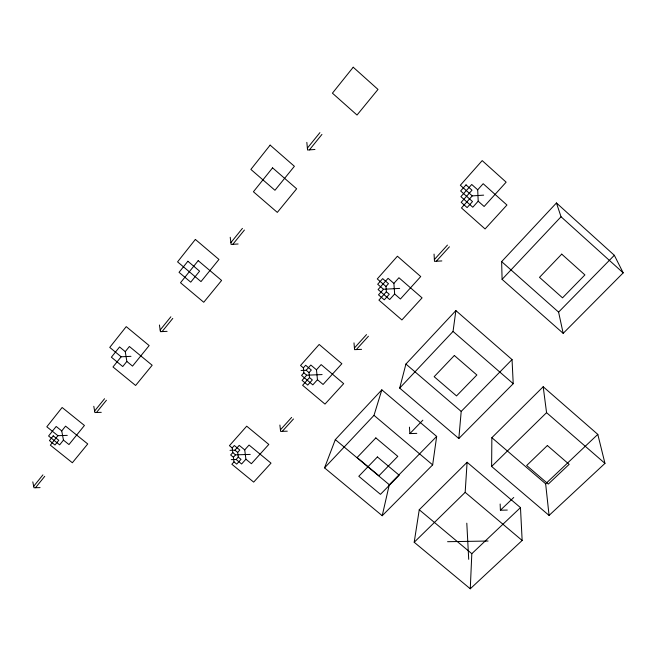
<?xml version="1.0" encoding="UTF-8"?>
<svg xmlns="http://www.w3.org/2000/svg" width="656" height="656" viewBox="0 0 656 656"><rect width="100%" height="100%" fill="white"/><g stroke="black" fill="none" stroke-linecap="round" stroke-linejoin="round"><path stroke-width="0.98" d="M491.623 466.449L491.861 437.691L543.193 386.745L597.805 434.387L604.963 463.382L549.072 515.419L491.623 466.449L546.563 412.657L543.193 386.745M470.27 588.776L471.82 553.689L520.47 507.621L467.097 462.275L419.25 509.761L414.198 542.258L470.27 588.776L522.151 540.47L520.47 507.621M414.198 542.258L465.17 492.344L467.097 462.275M458.831 438.511L461.201 411.41L512.041 359.578L455.879 310.591L405.925 364.055L399.684 388.098L458.831 438.511L513.222 383.694L512.041 359.578M399.684 388.098L453.05 331.436L455.879 310.591M432.657 464.891L436.666 436.42L381.833 389.836L335.314 439.627L324.548 467.867L382.218 515.714L432.657 464.891L374.002 415.355L381.833 389.836M382.218 515.714L389.287 484.727L436.666 436.42M57.917 435.691L50.332 445.153L72.349 462.751L87.74 443.956L65.575 426.138L61.738 430.926L63.452 440.127L68.978 444.555L84.435 425.473L62.123 407.491L46.814 426.794L57.917 435.691L67.281 435.371M121.155 356.782L112.996 366.966L135.612 385.474L152.167 365.253L129.396 346.499L125.271 351.649L126.846 361.448L132.528 366.114L149.158 345.581L126.231 326.631L109.749 347.409L121.155 356.782L130.97 356.339M63.452 440.127L59.647 444.858L48.577 436.002L56.178 426.466L61.738 430.926M126.846 361.448L122.746 366.54L111.381 357.217L119.564 346.958L125.271 351.649M33.686 486.293L42.919 474.878M94.62 411L104.55 398.733M160.171 330.001L170.863 316.791M230.879 242.638L242.433 228.362M307.385 148.117L319.907 132.643M35.498 487.728L44.739 476.322M96.481 412.509L106.42 400.258M162.089 331.592L172.79 318.398M232.847 244.311L244.409 230.051M309.411 149.888L321.94 134.431M232.183 447.933L234.323 445.514L239.825 450.041L237.677 452.443L238.276 457.101L241.014 459.348L236.734 464.12L233.995 461.873L233.397 457.24L230.65 454.993L232.79 452.591L232.183 447.933L229.428 445.67L246.705 426.179L268.812 444.44L251.387 463.702L245.91 459.2L244.729 449.893L239.227 445.367L234.93 450.188L230.035 450.336M306.696 375.199L303.876 372.829L303.359 367.86L305.671 365.261L311.321 370.025L309.009 372.616L309.509 377.577L312.322 379.947L307.713 385.08L302.088 380.357L306.696 375.199L322.104 374.568M303.876 372.829L301.571 375.412L312.822 384.883L317.455 379.734L316.471 369.812L310.821 365.039L306.18 370.238L301.055 370.451M233.397 457.24L235.537 454.846L250.223 454.411M399.676 288.41L383.481 289.263L378.504 294.839L384.277 299.825L389.262 294.273L386.368 291.772L385.974 286.475L377.274 278.931L397.413 256.217L420.726 276.561L400.422 298.997L394.65 293.995L393.887 283.376L388.081 278.341L378.094 289.55L389.648 299.546L394.65 293.995M385.974 286.475L388.475 283.671L382.678 278.636L377.684 284.253L383.481 289.263M233.995 461.873L231.863 464.251L253.675 482.111L271.018 463.144L249.059 445.055L244.729 449.893M231.256 459.635L236.135 459.487L238.276 457.101M309.509 377.577L302.605 385.285L324.991 404.088L343.67 383.653L321.137 364.597L316.471 369.812M386.368 291.772L378.906 300.104L401.898 319.948L422.079 297.873L398.93 277.75L393.887 283.376M483.652 195.144L472.254 195.89L461.463 207.944L485.079 228.952L506.94 205.025L483.169 183.713L477.699 189.814L478.199 201.195L472.779 207.214L460.906 196.636L471.738 184.484L477.699 189.814M245.91 459.2L241.613 463.981L236.135 459.487M280.432 429.819L291.625 417.429M354.437 347.967L366.515 334.601M434.379 259.538L447.458 245.082M282.269 431.345L293.478 418.971M356.323 349.582L368.418 336.233M436.322 261.244L449.409 246.804M501.635 261.613L556.444 202.958L614.328 255.291L623.2 272.863L563.184 333.346L502.094 279.358L501.635 261.613L558.592 312.117L563.184 333.346M324.548 467.867L374.002 415.355M502.094 279.358L561.036 216.767L556.444 202.958M409.434 427.138L409.885 433.6L422.849 420.184M558.592 312.117L614.328 255.291M500.151 504.013L500.405 510.212L513.746 497.478M549.072 515.419L545.644 483.775L597.805 434.387M314.937 149.478L307.566 150.027L306.836 142.368M238.103 243.991L231.101 244.417L230.223 237.275M441.841 260.932L434.485 261.35L434.059 254.102M167.091 331.354L160.425 331.674L159.424 324.991M361.571 349.345L354.576 349.656L353.994 342.875M101.254 412.329L94.899 412.567L93.8 406.294M287.271 431.181L280.612 431.402L279.891 425.047M409.885 433.6L416.79 433.37M40.057 487.613L33.981 487.769L32.8 481.865M500.405 510.212L507.293 510.065M447.581 541.7L488.064 541.036M232.79 452.591L235.537 454.846M234.93 450.188L237.677 452.443M335.314 439.627L389.287 484.727M419.25 509.761L471.82 553.689M303.359 367.86L300.53 365.474L319.169 344.466L341.858 363.719L323.072 384.473L317.455 379.734M306.18 370.238L309.009 372.616M465.17 492.344L522.151 540.47M405.925 364.055L461.201 411.41M491.861 437.691L545.644 483.775M453.05 331.436L513.222 383.694M546.563 412.657L604.963 463.382M472.254 195.89L460.34 185.246L482.193 160.605L506.137 182.163L484.128 206.492L478.199 201.195M561.036 216.767L623.2 272.863M466.801 523.185L468.712 559.33M195.365 239.432L177.571 261.867L200.99 281.596L218.94 259.44L195.365 239.432M270.133 145.124L250.879 169.412L274.954 190.281L294.388 166.288L270.133 145.124M187.87 261.26L179.039 272.338L190.724 282.17L199.596 271.158L187.87 261.26M53.243 435.846L49.454 440.586L54.981 445.006L58.786 440.283L53.243 435.846M198.194 260.653L180.498 282.736L203.745 302.26L221.605 280.448L198.194 260.653M272.568 167.854L253.413 191.757L277.316 212.396L296.643 188.797L272.568 167.854M353.215 67.224L332.42 93.168L357.02 115.046L377.995 89.429L353.215 67.224M466.031 184.869L460.627 190.953L472.517 201.564L467.113 207.583L461.184 202.302L472 190.199L466.031 184.869M375.847 437.896L357.135 457.535L378.947 475.764L397.798 456.363L375.847 437.896M454.346 355.503L434.157 376.7L456.527 395.912L476.871 374.986L454.346 355.503M561.725 254.134L539.494 277.349L562.528 297.84L584.906 274.921L561.725 254.134M377.405 456.953L358.799 476.289L380.464 494.337L399.217 475.231L377.405 456.953M547.366 445.539L526.653 465.506L548.301 484.062L569.154 464.35L547.366 445.539"/></g></svg>
